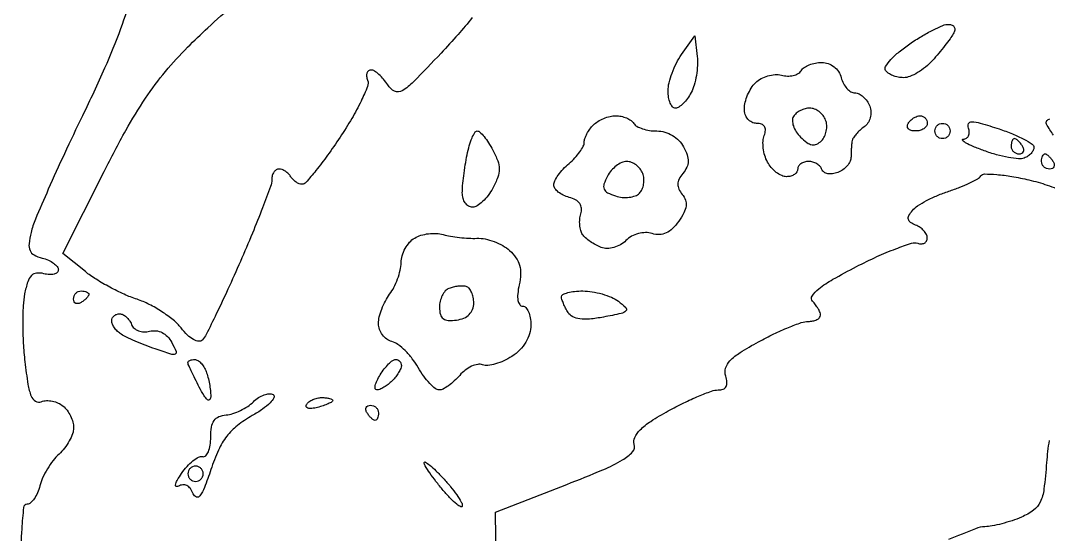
# Model space of a CAD drawing. Extents: x 0 to 102, y 0 to 135.
# Drawn here: x 70.81 to 82.22, y 108.46 to 114.17 of the extents above; entities that cross this region are included whole.
import ezdxf

# ---------------------------------------------------------------- set-up
doc = ezdxf.new("R2010")
doc.units = 0
doc.header["$MEASUREMENT"] = 0

msp = doc.modelspace()

# ---------------------------------------------------------------- linework, layer by layer
for points in [[(72.049036, 114.464273, -0.019395), (71.92364, 114.076875, -0.016221), (71.746094, 113.637809, -0.008832), (71.501325, 113.1102, 0.004113), (71.300523, 112.687849, 0.005182), (71.121935, 112.293478, 0.004168), (70.978521, 111.96034, 0.040768), (70.930848, 111.814868, 0.029119), (70.908036, 111.687319, 0.132128), (70.918774, 111.613259, 0.171199), (70.963198, 111.565172, 0.057584), (71.053528, 111.530051, -0.041467), (71.122287, 111.505832, -0.05269), (71.180421, 111.472017, -0.062585), (71.220357, 111.434277, -0.173888), (71.2332, 111.398466, -0.212582), (71.220371, 111.369655, -0.119011), (71.186007, 111.351058, -0.080874), (71.134072, 111.345967, -0.048064), (71.072544, 111.355878, 0.088335), (70.991185, 111.362366, 0.178875), (70.934156, 111.334772, 0.115431), (70.892931, 111.265416, 0.02727), (70.859125, 111.134076, 0.037413), (70.842528, 110.999384, 0.012916), (70.838215, 110.803206, 0.012751), (70.844595, 110.585922, 0.014453), (70.862035, 110.378174, 0.010433), (70.895802, 110.12679, 0.058714), (70.932105, 109.996469, 0.160102), (70.980063, 109.940275, 0.232354), (71.043877, 109.934504, -0.084473), (71.100738, 109.945904, -0.056275), (71.167111, 109.940374, -0.054985), (71.232419, 109.919785, -0.069476), (71.286223, 109.886501, -0.063509), (71.330694, 109.838882, -0.044289), (71.368273, 109.775597, -0.044528), (71.393882, 109.707216, -0.067438), (71.4024, 109.644353, -0.086113), (71.39089, 109.57802, -0.040494), (71.354933, 109.498474, -0.038546), (71.302642, 109.419104, -0.043936), (71.240809, 109.352386, 0.044272), (71.175155, 109.281449, 0.028318), (71.111551, 109.188806, 0.028391), (71.059138, 109.090128, 0.046429), (71.027697, 109.000874, -0.038152), (71.00147, 108.922303, -0.050053), (70.965326, 108.855899, -0.059607), (70.925317, 108.810057, -0.185631), (70.887719, 108.7956, 0.382033), (70.84765, 108.759753, 0.011833), (70.82674, 108.521228, 0.014982), (70.815468, 108.188006, 0.005499)], [(75.827866, 114.200467, -0.011211), (75.669181, 114.012464, -0.007733), (75.481524, 113.806498, -0.004791), (75.176008, 113.487596, -0.064638), (75.049431, 113.387695, -0.24913), (74.965798, 113.383448, -0.14474), (74.888607, 113.451844, 0.032475), (74.842958, 113.515359, 0.037807), (74.79155, 113.569051, 0.041197), (74.741999, 113.606656, 0.142667), (74.703738, 113.6178, 0.161656), (74.676377, 113.608716, 0.151547), (74.659015, 113.58485, 0.110529), (74.655082, 113.548552, 0.063633), (74.665554, 113.50563, -0.188845), (74.665072, 113.435605, -0.017219), (74.593494, 113.272976, -0.020396), (74.490274, 113.079382, -0.014538), (74.359799, 112.87113, -0.008978), (74.220875, 112.670967, -0.013546), (74.092131, 112.502234, -0.008269), (73.979994, 112.367851, -0.218077), (73.938393, 112.3488, -0.096561), (73.906771, 112.354964, -0.052632), (73.871755, 112.373651, -0.049691), (73.838886, 112.401039, -0.055868), (73.8135, 112.4334, 0.06081), (73.787595, 112.465761, 0.051032), (73.753189, 112.493149, 0.053229), (73.715919, 112.511799, 0.089642), (73.681607, 112.518, 0.144446), (73.651249, 112.509043, 0.099426), (73.625385, 112.483861, 0.083717), (73.607955, 112.446208, 0.066722), (73.602, 112.401783, -0.087261), (73.588478, 112.324892, -0.004456), (73.499613, 112.086692, -0.006997), (73.386973, 111.804664, -0.005008), (73.253449, 111.492333, -0.003707), (73.114681, 111.182775, -0.005232), (72.986129, 110.909216, -0.00312), (72.87423, 110.681076, -0.071043), (72.832876, 110.621156, -0.235862), (72.791894, 110.605656, -0.102133), (72.734769, 110.623654, -0.065705), (72.666823, 110.674242, -0.033277), (72.595319, 110.753655, 0.054246), (72.508764, 110.842046, 0.0278), (72.383429, 110.933799, 0.027258), (72.24237, 111.014908, 0.036745), (72.106443, 111.071398, -0.026363), (71.964464, 111.126979, -0.016591), (71.804731, 111.205923, -0.01665), (71.652347, 111.294289, -0.029125), (71.533396, 111.378677), (71.283691, 111.578653), (71.741241, 112.492429, -0.011265), (71.981854, 112.947074, -0.020569), (72.201371, 113.304779, -0.024013), (72.422769, 113.602406, -0.025423), (72.667746, 113.871552, -0.009069), (72.891913, 114.086067, -0.004549), (73.182443, 114.349312, -0.004515)], [(82.278596, 112.894763, -0.01568), (82.200619, 113.016894, -0.343158), (82.205547, 113.056347, -0.115257), (82.239052, 113.077162, -0.028822)], [(76.091283, 108.139091), (76.084866, 108.709283), (76.876439, 109.015992, 0.006995), (77.278481, 109.178275, 0.034661), (77.496177, 109.288018, 0.072348), (77.60622, 109.377127, 0.267557), (77.625224, 109.461001, -0.188645), (77.630856, 109.538157, -0.087529), (77.690209, 109.621228, -0.051298), (77.809149, 109.716098, -0.016468), (78.003362, 109.83195, -0.012197), (78.174238, 109.921024, -0.014556), (78.33958, 109.996259, -0.013356), (78.481457, 110.051485, -0.086337), (78.556845, 110.0646, 0.087838), (78.612235, 110.074406, 0.183852), (78.644814, 110.102641, 0.148763), (78.654392, 110.150459, 0.052466), (78.640179, 110.219689, -0.151865), (78.639663, 110.307056, -0.117849), (78.688005, 110.389537, -0.061987), (78.799635, 110.480219, -0.014996), (79.005476, 110.600389, -0.012635), (79.174195, 110.686765, -0.014836), (79.338359, 110.759727, -0.013812), (79.479632, 110.813053, -0.083521), (79.556599, 110.826, 0.047575), (79.608879, 110.830986, 0.067565), (79.653073, 110.845881, 0.087731), (79.682865, 110.867832, 0.192518), (79.6932, 110.89368, 0.094353), (79.687078, 110.925834, 0.034989), (79.667111, 110.967568, 0.033155), (79.638373, 111.011194, 0.03417), (79.604386, 111.050174, -0.360606), (79.598972, 111.108091, -0.075889), (79.673714, 111.188248, -0.038005), (79.830207, 111.293682, -0.010536), (80.090836, 111.434658, -0.011573), (80.318898, 111.54528, -0.016118), (80.52818, 111.632837, -0.012522), (80.703532, 111.694661, -0.162368), (80.77185, 111.694114, 0.082991), (80.812238, 111.687417, 0.125923), (80.846536, 111.69624, 0.144609), (80.869268, 111.719161, 0.124136), (80.8776, 111.752205, 0.118175), (80.868074, 111.791948, 0.065295), (80.839689, 111.833356, 0.059406), (80.797892, 111.870074, 0.058999), (80.748541, 111.896035, -0.055042), (80.691039, 111.925707, -0.194604), (80.668029, 111.959337, -0.181788), (80.674092, 112.001148, -0.047301), (80.713008, 112.058252, -0.075995), (80.76943, 112.108378, -0.021952), (80.870266, 112.167565, -0.021534), (80.991297, 112.225111, -0.021432), (81.117017, 112.272132, 0.014539), (81.239212, 112.315925, 0.018246), (81.349573, 112.36385, 0.016608), (81.437937, 112.409785, 0.120061), (81.472699, 112.442271, -0.25604), (81.513567, 112.46403, -0.017845), (81.648176, 112.457598, -0.021811), (81.816055, 112.436153, -0.014435), (82.006598, 112.397621, -0.024852), (82.208833, 112.339884, -0.022175), (82.412358, 112.260444, -0.022787)], [(82.230324, 109.504662, 0.020656), (82.201702, 109.25952, -0.011921), (82.17235, 108.963302, -0.077248), (82.131474, 108.819422, -0.128251), (82.057627, 108.729232, -0.056522), (81.922587, 108.652511, -0.019942), (81.818218, 108.612766, -0.016456), (81.70414, 108.57859, -0.016769), (81.597272, 108.554172, -0.041966), (81.517768, 108.545616, 0.088928), (81.412322, 108.524162, 0.00547), (81.114819, 108.402203, 0.007988)]]:
    msp.add_lwpolyline(points, format="xyb")
for points in [[(81.113731, 114.1254, -0.096445), (81.153773, 114.117604, -0.183608), (81.177491, 114.095607, -0.167228), (81.181876, 114.061663, -0.078234), (81.166107, 114.01965, -0.028502), (81.131813, 113.966405, -0.008457), (81.073481, 113.889049, -0.008456), (81.004864, 113.804184, -0.009028), (80.934867, 113.72355, -0.038855), (80.85826, 113.650713, -0.036769), (80.76994, 113.589115, -0.038989), (80.683472, 113.546538, -0.09519), (80.614046, 113.5332, -0.048644), (80.553204, 113.539133, -0.047082), (80.493954, 113.556718, -0.050881), (80.444824, 113.582564, -0.108236), (80.415104, 113.613263, -0.289102), (80.415516, 113.657606, -0.041101), (80.473549, 113.733268, -0.036329), (80.565301, 113.820774, -0.023065), (80.68355, 113.909363, -0.015022), (80.813502, 113.992073, -0.017842), (80.941061, 114.061939, -0.016851), (81.051625, 114.112875, -0.099832)], [(78.323666, 113.770034, -0.040907), (78.326985, 113.669873, -0.028803), (78.315029, 113.557748, -0.029206), (78.290928, 113.451081, -0.052746), (78.257239, 113.368184, -0.033896), (78.215713, 113.301826, -0.040381), (78.167728, 113.245731, -0.044712), (78.120544, 113.206545, -0.152082), (78.082823, 113.1948, -0.217346), (78.051594, 113.209048, -0.078665), (78.025177, 113.251399, -0.059816), (78.007179, 113.313702, -0.040455), (78.0012, 113.387476, -0.059038), (78.011723, 113.476286, -0.029287), (78.04469, 113.584998, -0.028587), (78.092568, 113.695113, -0.037173), (78.14925, 113.789326), (78.2973, 113.9985)], [(79.706113, 113.7024, -0.084142), (79.777954, 113.690224, -0.082154), (79.842433, 113.655023, -0.081632), (79.892462, 113.600696, -0.081569), (79.922487, 113.5332, 0.056221), (79.947443, 113.468495, 0.063139), (79.985456, 113.413703, 0.072385), (80.030129, 113.376559, 0.138147), (80.074716, 113.364, -0.116889), (80.120167, 113.353227, -0.065475), (80.167415, 113.321166, -0.059732), (80.209213, 113.273941, -0.059765), (80.238653, 113.218182, -0.078687), (80.252279, 113.154052, -0.079147), (80.245378, 113.088986, -0.080993), (80.218908, 113.030539, -0.088362), (80.175859, 112.985532, 0.026874), (80.129471, 112.947626, 0.028281), (80.088246, 112.905568, 0.029437), (80.057121, 112.865465, 0.101034), (80.044355, 112.83525, 0.023801), (80.039439, 112.802896, 0.008238), (80.035347, 112.75582, 0.008163), (80.032535, 112.703723, 0.009396), (80.0316, 112.653951, -0.109041), (80.020731, 112.604704, -0.066353), (79.988584, 112.554214, -0.061646), (79.941152, 112.510187, -0.064751), (79.885164, 112.47991, -0.058389), (79.826941, 112.465058, -0.080063), (79.772986, 112.466497, -0.101079), (79.731606, 112.483406, -0.166422), (79.708914, 112.513158, 0.107927), (79.688566, 112.547353, 0.070199), (79.652652, 112.576327, 0.06561), (79.607295, 112.595913, 0.069261), (79.55925, 112.6026, 0.068857), (79.513442, 112.596262, 0.085122), (79.474606, 112.577749, 0.099913), (79.448639, 112.550261, 0.140362), (79.4394, 112.518, -0.14491), (79.429849, 112.485738, -0.099365), (79.402997, 112.458251, -0.083557), (79.362848, 112.439727, -0.066486), (79.315477, 112.4334, -0.10894), (79.261652, 112.445268, -0.055925), (79.202319, 112.481302, -0.051703), (79.146862, 112.534099, -0.053866), (79.10428, 112.596471, -0.051079), (79.074651, 112.668691, -0.041404), (79.057639, 112.750718, -0.042932), (79.054796, 112.829798, -0.079295), (79.068055, 112.892571, 0.06826), (79.081514, 112.950029, 0.166989), (79.071444, 112.991696, 0.175677), (79.038442, 113.017042, 0.076933), (78.983151, 113.0256, -0.113135), (78.929896, 113.037806, -0.106773), (78.885973, 113.072132, -0.096915), (78.85715, 113.124711, -0.077212), (78.8472, 113.188757, -0.06347), (78.856329, 113.260388, -0.039129), (78.88404, 113.340827, -0.038714), (78.924597, 113.417348, -0.055217), (78.972612, 113.477326, -0.071557), (79.032532, 113.522175, -0.054264), (79.108519, 113.55352, -0.054964), (79.188238, 113.56745, -0.079909), (79.259164, 113.560599, 0.058075), (79.325016, 113.551335, 0.0622), (79.389666, 113.557854, 0.069937), (79.443457, 113.578371, 0.129006), (79.477145, 113.61043, -0.108442), (79.511314, 113.645695, -0.050842), (79.567851, 113.675384, -0.047033), (79.636055, 113.695585, -0.048527)], [(79.573948, 113.1948, 0.065929), (79.522051, 113.187927, 0.052081), (79.469143, 113.167564, 0.053445), (79.423186, 113.137568, 0.083235), (79.392083, 113.102082, 0.150594), (79.380227, 113.056534, 0.072091), (79.391652, 112.996559, 0.061497), (79.423201, 112.932075, 0.051933), (79.471085, 112.873057, 0.036863), (79.541752, 112.812107, 0.117628), (79.598648, 112.787795, 0.156864), (79.650485, 112.795182, 0.083359), (79.703829, 112.833189, 0.084958), (79.736917, 112.879941, 0.062586), (79.756993, 112.940246, 0.061963), (79.761653, 113.004328, 0.078973), (79.749389, 113.062213, 0.074995), (79.720628, 113.112899, 0.064541), (79.676866, 113.155853, 0.066847), (79.625369, 113.184906, 0.09533)], [(77.420927, 113.1102, -0.051945), (77.481145, 113.103927, -0.048375), (77.540308, 113.085349, -0.051827), (77.589799, 113.058021, -0.102647), (77.6205, 113.0256, 0.129409), (77.65473, 112.993077, 0.045798), (77.717214, 112.965851, 0.041723), (77.794575, 112.947248, 0.038165), (77.876316, 112.941, -0.070593), (77.964093, 112.928545, -0.062483), (78.048951, 112.891995, -0.062977), (78.121534, 112.835976, -0.074214), (78.173294, 112.766392, -0.040058), (78.212373, 112.676804, -0.089281), (78.22368, 112.603557, -0.102377), (78.208267, 112.53742, -0.065019), (78.165912, 112.470292, 0.052395), (78.123876, 112.407242, 0.112424), (78.108966, 112.351064, 0.119314), (78.120205, 112.296179, 0.063393), (78.157632, 112.237284, -0.089144), (78.193312, 112.174226, -0.117284), (78.200124, 112.108694, -0.087665), (78.176344, 112.033106, -0.032845), (78.118499, 111.937766, -0.046345), (78.050035, 111.85708, -0.085155), (77.979349, 111.808238, -0.100011), (77.904671, 111.790329, -0.086049), (77.824549, 111.801265, 0.078805), (77.751029, 111.81238, 0.063338), (77.671663, 111.801701, 0.062104), (77.59596, 111.771085, 0.069372), (77.533192, 111.723678, -0.067586), (77.472244, 111.677303, -0.061969), (77.399351, 111.647196, -0.06475), (77.324671, 111.63678, -0.090876), (77.258502, 111.648274, -0.035523), (77.198246, 111.675491, -0.028442), (77.137599, 111.712852, -0.029263), (77.085288, 111.754086, -0.062366), (77.051381, 111.792729, -0.083382), (77.0309, 111.837476, -0.045235), (77.020489, 111.897245, -0.043434), (77.020796, 111.96172, -0.052466), (77.032604, 112.021063, 0.097604), (77.039186, 112.082543, 0.132502), (77.020059, 112.134713, 0.114356), (76.974381, 112.175443, 0.061251), (76.903772, 112.203492, -0.047936), (76.838135, 112.227569, -0.057753), (76.782599, 112.262601, -0.067921), (76.744731, 112.302681, -0.15661), (76.7322, 112.341708, -0.12092), (76.743389, 112.387299, -0.034073), (76.781903, 112.450192, -0.032221), (76.836643, 112.517608, -0.029078), (76.9014, 112.57993, 0.028427), (76.966159, 112.642091, 0.031789), (77.020897, 112.70903, 0.033537), (77.059472, 112.771267, 0.122561), (77.0706, 112.815982, -0.084303), (77.077761, 112.858154, -0.037134), (77.100421, 112.910198, -0.035392), (77.133271, 112.963104, -0.039773), (77.17212, 113.00868, -0.060518), (77.221754, 113.047561, -0.039073), (77.287084, 113.080378, -0.038945), (77.3571, 113.102772, -0.057991)], [(80.797993, 113.1102, -0.105429), (80.828367, 113.103723, -0.099231), (80.854215, 113.085349, -0.096318), (80.871541, 113.057895, -0.092995), (80.8776, 113.0256, -0.153634), (80.867446, 112.993335, -0.097988), (80.838856, 112.965851, -0.080552), (80.796138, 112.947306, -0.062283), (80.745707, 112.941, -0.066118), (80.699039, 112.947198, -0.138808), (80.667917, 112.965851, -0.191142), (80.656968, 112.993482, -0.139169), (80.6661, 113.0256, -0.06081), (80.692005, 113.057961, -0.051032), (80.726411, 113.085349, -0.053229), (80.763681, 113.103999, -0.089642)], [(81.0468, 113.0256, -0.099038), (81.079087, 113.019141, -0.097945), (81.106549, 113.000749, -0.097945), (81.124941, 112.973287, -0.099038), (81.1314, 112.941, -0.099038), (81.124941, 112.908713, -0.097945), (81.106549, 112.881251, -0.097945), (81.079087, 112.862859, -0.099038), (81.0468, 112.8564, -0.099038), (81.014513, 112.862859, -0.097945), (80.987051, 112.881251, -0.097945), (80.968659, 112.908713, -0.099038), (80.9622, 112.941, -0.099038), (80.968659, 112.973287, -0.097945), (80.987051, 113.000749, -0.097945), (81.014513, 113.019141, -0.099038)], [(81.676034, 112.963408, -0.016903), (81.82392, 112.909117, -0.025298), (81.948622, 112.850983, -0.022831), (82.042068, 112.795922, -0.253393), (82.062, 112.759116, -0.120668), (82.054011, 112.726495, -0.064917), (82.030148, 112.692352, -0.058765), (81.995033, 112.66194, -0.057549), (81.953567, 112.64028, -0.11469), (81.891107, 112.631604, -0.022672), (81.778369, 112.646996, -0.022932), (81.645897, 112.677579, -0.019552), (81.509417, 112.721574, -0.010647), (81.38719, 112.769296, -0.028097), (81.302601, 112.810126, -0.091439), (81.270727, 112.83634, -0.617659), (81.276795, 112.850439, 0.127682), (81.31249, 112.861942, 0.14174), (81.336413, 112.889029, 0.121771), (81.34435, 112.928281, 0.081068), (81.334978, 112.973437, -0.198902), (81.336271, 113.022628, -0.304205), (81.371136, 113.044546, -0.065115), (81.465705, 113.029339, -0.007138)], [(75.882479, 112.941, -0.196267), (75.912232, 112.928853, -0.027559), (75.957913, 112.878872, -0.028049), (76.007689, 112.810502, -0.020456), (76.0554, 112.7295, -0.033191), (76.109695, 112.609545, -0.089912), (76.126291, 112.518, -0.089912), (76.109695, 112.426455, -0.033191), (76.0554, 112.3065, -0.038233), (76.003773, 112.225569, -0.043483), (75.942381, 112.157128, -0.048383), (75.880754, 112.10969, -0.140753), (75.829604, 112.095, -0.139604), (75.786664, 112.107228, -0.099992), (75.750078, 112.141596, -0.085383), (75.725439, 112.192998, -0.069265), (75.717, 112.253625, -0.022677), (75.720585, 112.332637, -0.008415), (75.732532, 112.443314, -0.008319), (75.74963, 112.563779, -0.009941), (75.769875, 112.676625, -0.020399), (75.79447, 112.777923, -0.030929), (75.824763, 112.86334, -0.031471), (75.856202, 112.925914, -0.266637)], [(81.845507, 112.8564, 0.210953), (81.831241, 112.850101, 0.081139), (81.819159, 112.831549, 0.061769), (81.810936, 112.804189, 0.042167), (81.8082, 112.7718, 0.105053), (81.815058, 112.73952, 0.099167), (81.834518, 112.712051, 0.09642), (81.863593, 112.69364, 0.093332), (81.897793, 112.6872, 0.108972), (81.927821, 112.693823, 0.182303), (81.945709, 112.712051, 0.161196), (81.948341, 112.739474, 0.082592), (81.9351, 112.7718, 0.029505), (81.912343, 112.804183, 0.035638), (81.887214, 112.831549, 0.038439), (81.863335, 112.850855, 0.151918)], [(82.183907, 112.6872, -0.151918), (82.201735, 112.681655, -0.038439), (82.225614, 112.662349, -0.035638), (82.250743, 112.634983, -0.029505), (82.2735, 112.6026, -0.082592), (82.286741, 112.570274, -0.161196), (82.284109, 112.542851, -0.182303), (82.266221, 112.524623, -0.108972), (82.236193, 112.518, -0.093332), (82.201993, 112.52444, -0.09642), (82.172918, 112.542851, -0.099167), (82.153458, 112.57032, -0.105053), (82.1466, 112.6026, -0.042167), (82.149336, 112.634989, -0.061769), (82.157559, 112.662349, -0.081139), (82.169641, 112.680901, -0.210953)], [(77.541532, 112.6026, 0.107374), (77.486669, 112.590681, 0.056161), (77.426429, 112.554566, 0.05207), (77.370312, 112.501623, 0.054816), (77.32744, 112.439081, 0.040923), (77.289402, 112.351465, 0.181146), (77.291093, 112.296234, 0.180148), (77.328679, 112.255521, 0.040398), (77.41758, 112.219177, 0.05376), (77.492013, 112.204095, 0.052225), (77.568696, 112.205005, 0.056697), (77.636167, 112.220766, 0.111114), (77.68255, 112.25011, 0.092755), (77.712164, 112.293358, 0.062889), (77.729272, 112.350725, 0.060776), (77.731931, 112.412807, 0.072078), (77.718989, 112.470013, 0.076132), (77.690077, 112.520699, 0.064783), (77.645873, 112.563653, 0.066815), (77.593724, 112.592703, 0.093978)], [(75.5055, 111.791182, 0.028267), (75.584988, 111.772749, 0.015005), (75.685094, 111.758504, 0.014888), (75.788618, 111.750041, 0.02232), (75.879284, 111.749391, -0.060422), (75.969177, 111.741892, -0.038392), (76.070234, 111.71276, -0.038195), (76.166502, 111.668169, -0.05642), (76.242039, 111.613918, -0.05723), (76.312408, 111.533831, -0.084021), (76.352157, 111.449159, -0.078408), (76.363386, 111.351755, -0.043647), (76.347983, 111.232988, 0.028674), (76.332166, 111.134267, 0.06622), (76.334468, 111.059326, 0.112994), (76.353565, 111.0126, 0.244127), (76.387078, 110.9952, -0.212835), (76.422005, 110.979627, -0.08042), (76.451574, 110.933645, -0.061191), (76.471705, 110.865879, -0.041655), (76.4784, 110.78565, -0.073941), (76.464074, 110.689307, -0.062553), (76.422025, 110.59519, -0.058976), (76.355101, 110.509479, -0.052552), (76.267553, 110.437948, -0.036233), (76.178373, 110.388345, -0.038636), (76.084828, 110.353354, -0.041826), (76.000395, 110.336493, -0.120556), (75.941594, 110.343969, 0.137033), (75.887397, 110.349081, 0.064045), (75.819607, 110.327646, 0.056365), (75.749493, 110.284969, 0.050872), (75.687969, 110.226371, -0.029113), (75.628375, 110.164457, -0.032245), (75.563894, 110.11212, -0.034101), (75.503728, 110.075301, -0.120831), (75.460093, 110.0646, -0.172892), (75.416578, 110.080111, -0.033884), (75.354973, 110.137795, -0.03233), (75.289027, 110.218371, -0.025059), (75.227724, 110.313774, 0.034355), (75.161995, 110.412004, 0.033482), (75.082911, 110.501211, 0.035376), (75.002789, 110.569773, 0.095617), (74.935559, 110.601954, -0.093729), (74.878569, 110.628971, -0.075213), (74.830215, 110.676781, -0.07417), (74.797619, 110.737478, -0.086407), (74.7864, 110.80191, -0.060172), (74.795275, 110.875387, -0.03113), (74.822887, 110.963821, -0.030428), (74.863055, 111.052406, -0.040274), (74.910609, 111.12708, 0.044647), (74.958379, 111.203558, 0.030408), (74.999123, 111.297741, 0.030701), (75.027511, 111.394238, 0.052618), (75.037509, 111.477446, -0.069404), (75.049505, 111.555215, -0.052624), (75.082899, 111.634916, -0.053413), (75.131397, 111.704506, -0.079295), (75.18825, 111.752118, -0.06295), (75.25732, 111.782398, -0.041252), (75.342513, 111.800109, -0.041129), (75.429868, 111.803632, -0.060697)], [(71.487, 111.1644, -0.042167), (71.519389, 111.161664, -0.061769), (71.546749, 111.153441, -0.081139), (71.565301, 111.141359, -0.210953), (71.5716, 111.127093, -0.151918), (71.566055, 111.109265, -0.038439), (71.546749, 111.085386, -0.035638), (71.519383, 111.060257, -0.029505), (71.487, 111.0375, -0.082592), (71.454674, 111.024259, -0.161196), (71.427251, 111.026891, -0.182303), (71.409023, 111.044779, -0.108972), (71.4024, 111.074807, -0.093332), (71.40884, 111.109007, -0.09642), (71.427251, 111.138082, -0.099167), (71.45472, 111.157542, -0.105053)], [(75.7593, 111.21375, 0.059115), (75.719306, 111.218852, 0.029871), (75.668487, 111.216262, 0.029182), (75.61564, 111.207244, 0.038308), (75.56895, 111.1926, 0.117609), (75.528477, 111.164032, 0.064123), (75.494264, 111.113366, 0.058401), (75.471072, 111.049672, 0.058197), (75.4632, 110.982266, 0.064565), (75.473422, 110.903431, 0.17046), (75.504906, 110.856972, 0.149518), (75.561794, 110.836803, 0.046272), (75.65355, 110.841266, 0.063228), (75.734321, 110.863391, 0.097475), (75.794396, 110.90344, 0.107317), (75.831061, 110.960061, 0.090455), (75.8439, 111.03045, 0.049165), (75.837631, 111.094047, 0.059045), (75.819049, 111.151181, 0.069473), (75.791689, 111.19376, 0.155219)], [(77.05443, 111.1644, -0.040949), (77.156919, 111.155992, -0.029877), (77.268398, 111.130661, -0.030429), (77.371863, 111.093594, -0.056691), (77.449137, 111.049543, -0.034193), (77.531086, 110.980557, -0.410724), (77.531957, 110.943104, -0.151264), (77.480521, 110.914036, -0.007172), (77.283751, 110.874192, -0.021508), (77.130281, 110.852183, -0.057403), (77.019894, 110.853867, -0.086876), (76.942132, 110.878198, -0.133067), (76.89034, 110.925599, -0.022099), (76.863088, 110.973098, -0.021473), (76.839852, 111.023267, -0.021963), (76.823297, 111.069061, -0.070757), (76.818095, 111.10095, -0.291345), (76.833007, 111.12546, -0.048771), (76.886984, 111.145762, -0.040361), (76.963459, 111.159805, -0.025239)], [(71.912655, 110.9106, -0.116662), (71.949375, 110.901914, -0.065506), (71.98753, 110.876069, -0.059789), (72.02127, 110.837999, -0.059902), (72.045019, 110.793049, 0.119987), (72.074221, 110.75084, 0.091125), (72.122508, 110.721568, 0.082126), (72.18288, 110.709372, 0.072938), (72.24662, 110.716422, -0.088039), (72.318068, 110.722161, -0.094403), (72.385253, 110.702571, -0.087615), (72.444319, 110.65797, -0.064555), (72.492066, 110.591136, -0.021389), (72.540096, 110.491356, -0.42515), (72.528245, 110.463179, -0.17228), (72.482167, 110.461914, -0.005934), (72.308959, 110.520398, -0.008899), (72.197046, 110.561922, -0.008683), (72.085753, 110.607729, -0.008611), (71.989446, 110.651321, -0.031903), (71.93115, 110.683628, -0.048356), (71.890695, 110.715446, -0.046344), (71.856464, 110.754866, -0.049929), (71.832998, 110.795599, -0.10612), (71.8254, 110.830993, -0.10881), (71.832089, 110.861364, -0.099745), (71.851031, 110.887215, -0.095373), (71.879343, 110.904551, -0.090056)], [(72.746949, 110.403, -0.144282), (72.779609, 110.393375, -0.059761), (72.815389, 110.363691, -0.052351), (72.84861, 110.320376, -0.045844), (72.873849, 110.269181, -0.028539), (72.893497, 110.207705, -0.017371), (72.909962, 110.133214, -0.017387), (72.921183, 110.057972, -0.029248), (72.924679, 109.994231, -0.156201), (72.913336, 109.959253, -0.428835), (72.890356, 109.956083, -0.088145), (72.851353, 110.000391, -0.016313), (72.797779, 110.09542, -0.005133), (72.74936, 110.19063, -0.007338), (72.708524, 110.276144, -0.004339), (72.675955, 110.348652, -0.103742), (72.6714, 110.37037, -0.214266), (72.677006, 110.382851, -0.079868), (72.693592, 110.393415, -0.060753), (72.718023, 110.400608, -0.04127)], [(74.97595, 110.403, -0.104481), (75.000466, 110.397821, -0.099067), (75.021327, 110.383119, -0.096574), (75.035308, 110.361155, -0.09385), (75.0402, 110.33532, -0.102712), (75.033368, 110.302411, -0.032763), (75.010379, 110.2577, -0.031128), (74.977532, 110.209961, -0.030136), (74.93868, 110.16612, -0.030437), (74.894786, 110.127268, -0.031293), (74.84689, 110.094422, -0.032952), (74.801959, 110.071447, -0.102051), (74.768763, 110.0646, -0.352148), (74.751491, 110.078487, -0.108741), (74.751498, 110.114302, -0.057717), (74.770309, 110.168846, -0.027713), (74.806033, 110.2338, -0.025323), (74.8512, 110.298578, -0.03201), (74.899534, 110.353298, -0.033519), (74.944455, 110.392401, -0.163755)], [(73.617381, 110.012794, -0.395316), (73.626543, 109.978937, -0.073934), (73.584642, 109.922213, -0.045297), (73.500992, 109.852264, -0.02302), (73.384686, 109.779367, 0.038207), (73.220248, 109.669214, 0.062702), (73.102699, 109.550143, 0.056962), (73.011161, 109.397408, 0.026113), (72.92622, 109.180922, -0.009871), (72.85486, 108.980107, -0.067288), (72.804973, 108.887815, -0.336409), (72.76542, 108.875933, -0.215024), (72.729691, 108.911334, 0.062995), (72.698841, 108.968862, 0.120585), (72.65943, 109.002925, 0.146079), (72.614201, 109.011277, 0.111087), (72.566248, 108.994918, -0.224378), (72.541282, 108.992197, -0.387232), (72.531996, 109.009235, -0.071696), (72.55266, 109.060522, -0.017654), (72.601147, 109.137606, -0.03252), (72.66193, 109.215636, -0.041928), (72.727752, 109.278218, -0.04751), (72.789082, 109.318525, -0.180385), (72.833797, 109.32435, 0.260242), (72.868655, 109.334442, 0.094589), (72.89835, 109.378678, 0.063516), (72.918577, 109.45017, 0.03723), (72.9252, 109.538997, -0.038412), (72.933953, 109.652761, -0.11205), (72.962752, 109.725552, -0.144015), (73.015002, 109.768223, -0.081069), (73.095249, 109.787603, 0.058463), (73.170041, 109.80214, 0.034888), (73.254377, 109.835681, 0.034517), (73.334851, 109.881466, 0.04982), (73.398169, 109.933284, -0.049601), (73.455397, 109.980158, -0.059872), (73.517372, 110.011449, -0.070672), (73.574563, 110.023451, -0.156076)], [(74.156893, 109.98, -0.025136), (74.203609, 109.97765, -0.039897), (74.24299, 109.970473, -0.047694), (74.270941, 109.9601, -0.287593), (74.2788, 109.947567, -0.269441), (74.270095, 109.932586, -0.023164), (74.229063, 109.911655, -0.025605), (74.174364, 109.890175, -0.016806), (74.109483, 109.870857, -0.033809), (74.047567, 109.859065, -0.095442), (74.00383, 109.862119, -0.238295), (73.985364, 109.878575, -0.236417), (73.987576, 109.90329, -0.095554), (74.014626, 109.932671, -0.052741), (74.056869, 109.957466, -0.049897), (74.106745, 109.97431, -0.056553)], [(74.696807, 109.8954, -0.093332), (74.731007, 109.88896, -0.09642), (74.760082, 109.870549, -0.099167), (74.779542, 109.84308, -0.105053), (74.7864, 109.8108, -0.042167), (74.783664, 109.778411, -0.061769), (74.775441, 109.751051, -0.081139), (74.763359, 109.732499, -0.210953), (74.749093, 109.7262, -0.151918), (74.731265, 109.731745, -0.038439), (74.707386, 109.751051, -0.035638), (74.682257, 109.778417, -0.029505), (74.6595, 109.8108, -0.082592), (74.646259, 109.843126, -0.161196), (74.648891, 109.870549, -0.182303), (74.666779, 109.888777, -0.108972)], [(72.756, 109.2186, 0.099038), (72.723713, 109.212141, 0.097945), (72.696251, 109.193749, 0.097945), (72.677859, 109.166287, 0.099038), (72.6714, 109.134, 0.099038), (72.677859, 109.101713, 0.097945), (72.696251, 109.074251, 0.097945), (72.723713, 109.055859, 0.099038), (72.756, 109.0494, 0.099038), (72.788287, 109.055859, 0.097945), (72.815749, 109.074251, 0.097945), (72.834141, 109.101713, 0.099038), (72.8406, 109.134, 0.099038), (72.834141, 109.166287, 0.097945), (72.815749, 109.193749, 0.097945), (72.788287, 109.212141, 0.099038)], [(75.5055, 109.083705, -0.015871), (75.586486, 108.990557, -0.020153), (75.654872, 108.899401, -0.01857), (75.705246, 108.820149, -0.133041), (75.717, 108.776756, -0.548846), (75.700559, 108.76629, -0.061949), (75.654872, 108.794982, -0.032203), (75.586773, 108.858283, -0.014503), (75.5055, 108.949372, -0.010112), (75.424485, 109.049702, -0.013933), (75.356128, 109.143221, -0.010533), (75.303605, 109.222993, -0.141228), (75.294, 109.256321, -0.58927), (75.307187, 109.263625, -0.031345), (75.356128, 109.228549, -0.023301), (75.424284, 109.167419, -0.011423)]]:
    msp.add_lwpolyline(points, format="xyb", close=True)

doc.saveas('drawing.dxf')
